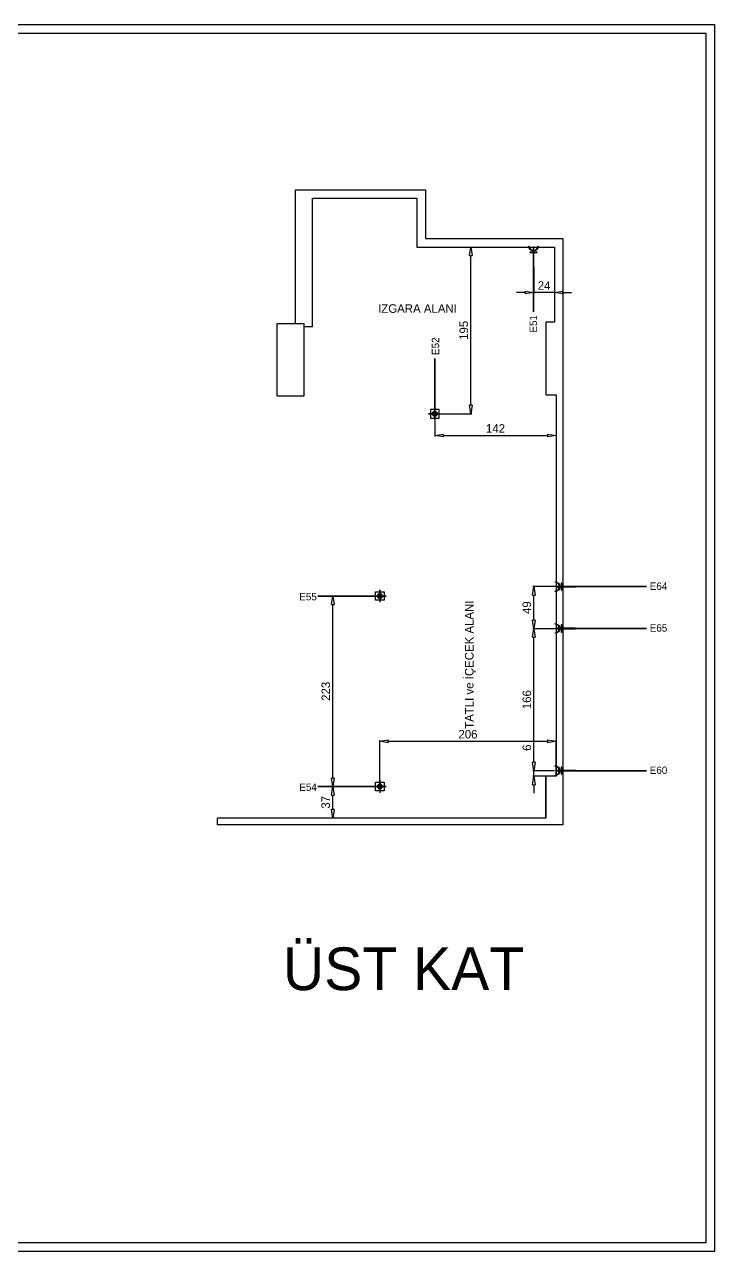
# Model space of a CAD drawing. Header units: millimetres. Extents: x 10921 to 17380, y -4733 to -3298.
# Drawn here: x 14338 to 15146, y -4733 to -3298 of the extents above; entities that cross this region are included whole.
import ezdxf
from ezdxf.enums import TextEntityAlignment as Align

# ---------------------------------------------------------------- set-up
doc = ezdxf.new("R2010")
doc.units = ezdxf.units.MM
for name, color, linetype in [('-DWG_ANA', 7, 'Continuous'), ('ELEKTRİK', 10, 'Continuous'), ('Kıtc-001 Duvar', 6, 'Continuous'), ('Kıtc-002 Çizgi', 7, 'Continuous'), ('Kıtc-025 Antet', 7, 'Continuous')]:
    doc.layers.add(name, color=color, linetype=linetype)
doc.layers.add('ELK', color=1, linetype='Continuous', lineweight=35)
doc.styles.get("Standard").update_dxf_attribs({"font": 'stylu.ttf', "height": 10})
doc.styles.add('TAKSİM', font='GOTHIC.TTF', dxfattribs={"height": 20})
doc.dimstyles.new('ISO-25', dxfattribs={"dimtxt": 2.5, "dimasz": 5, "dimexe": 1.25, "dimexo": 0.625, "dimtad": 1, "dimdec": 0, "dimtxsty": 'Standard', "dimblk": 'ARCHTICK', "dimcen": 2.5, "dimclrd": 256, "dimclre": 256, "dimclrt": 256, "dimadec": 0, "dimazin": 0, "dimtfac": 1, "dimtdec": 0, "dimtmove": 0, "dimatfit": 3, "dimldrblk": 'ARCHTICK', "dimfxl": 1, "dimlwd": -1, "dimlwe": -1, "dimarcsym": 0})

# ---------------------------------------------------------------- blocks, each defined once
blk = doc.blocks.new('A$C611F6802')
at = {"layer": '-DWG_ANA'}
h = blk.add_hatch(dxfattribs=at)
h.set_pattern_fill('ANSI31', color=1, style=0)
h.set_pattern_definition([(45, (-55670.14020227872, -22065.11067284289), (-0.08838834764831843, 0.08838834764831845), [])])
h.paths.add_polyline_path([(4.423971784401617, 7.700424825947266, 1), (10.13888412773802, 7.700424825947266, 1)])
at = {"layer": '-DWG_ANA', "color": 1}
for p, q in [((7.28142795606982, 7.700424825947266), (7.28142795606982, 15.25836134111159)), ((7.28142795606982, 15.25836134111159), (7.28142795606982, 0)), ((7.28142795606982, 7.629180670555797), (0, 7.629180670555797)), ((7.28142795606982, 7.629180670555797), (14.67722620816494, 7.629180670555797)), ((14.67722620816494, 7.629180670555797), (7.28142795606982, 7.629180670555797))]:
    blk.add_line(p, q, dxfattribs=at)
blk.add_lwpolyline([(2.28142795606982, 2.700424825947266), (12.28142795606982, 2.700424825947266), (12.28142795606982, 12.70042482594727), (2.28142795606982, 12.70042482594727)], close=True, dxfattribs=at)
blk.add_circle((7.28142795606982, 7.700424825947266), 2.857456171668203, dxfattribs=at)
blk = doc.blocks.new('A$C50025146')
at = {"layer": 'ELEKTRİK'}
for points in [[(6.940050297998823e-05, 5.345355450490388), (6.940050297998823e-05, 5.908019846885509), (22.50664525620232, 5.908019846885509), (22.50664525620232, 5.345355450490388)], [(16.0258407970905, 9.846670621633166), (16.5885051934838, 9.846670621633166), (16.5885051934838, 1.406704675742731), (16.0258407970905, 1.406704675742731)]]:
    blk.add_hatch(color=256, dxfattribs=at).paths.add_polyline_path(points)
h = blk.add_hatch(color=256, dxfattribs=at)
edge = h.paths.add_edge_path()
edge.add_line((23.70435837441619, 11.25333161261187), (23.70435837441619, 10.69066721622039))
edge.add_ellipse((23.70435837441619, 5.626687648689767), major_axis=(3.580774291992597, -3.580774291992606), ratio=0.9999999999999413, start_angle=134.9999999999983, end_angle=314.9999999999983)
edge.add_line((23.70435837441619, 0.5627080811555061), (23.70435837441619, 4.368476402305532e-05))
edge.add_ellipse((23.70435837441619, 5.626687648689767), major_axis=(3.978638102213783, 3.978638102213774), ratio=0.9999999999999128, start_angle=45.0000000000025, end_angle=225.0000000000025, ccw=False)
for points, elevation in [([(6.940050297998823e-05, 5.908019846885509), (22.50664525620232, 5.908019846885509), (22.50664525620232, 5.345355450490388), (6.940050297998823e-05, 5.345355450490388)], 4.794507297291503e-08), ([(16.0258407970905, 1.406704675742731), (16.0258407970905, 9.846670621633166), (16.5885051934838, 9.846670621633166), (16.5885051934838, 1.406704675742731)], 4.791194770819646e-08)]:
    blk.add_lwpolyline(points, close=True, dxfattribs=dict(at, elevation=elevation))
at = {"layer": 'ELEKTRİK', "elevation": 4.798666618537076e-08}
blk.add_lwpolyline([(23.70435837441437, 4.368476402305532e-05), (23.70435837441619, 0.5627080811555061, -0.9999999999999944), (23.70435837441619, 10.69066721622039), (23.70435837441619, 11.25333161261187, 0.9999999999999944)], format="xyb", close=True, dxfattribs=at)
blk = doc.blocks.new('_ClosedBlank')
at = {"color": 0, "linetype": 'ByBlock', "lineweight": -2}
for p, q in [((-1, 0.1666666666666667), (0, 0)), ((-1, 0.1666666666666667), (-1, -0.1666666666666667)), ((0, 0), (-1, -0.1666666666666667))]:
    blk.add_line(p, q, dxfattribs=at)
blk = doc.blocks.new('*D228')
at = {"layer": 'Defpoints', "color": 0, "transparency": 16777216}
for p in [(14934.38181638962, -4171.101697893104), (14959.21270457836, -4171.101697893104), (14948.41041769657, -4177.520511151844)]:
    blk.add_point(p, dxfattribs=at)
at = {"layer": 'Kıtc-002 Çizgi', "transparency": 16777216}
for p, q in [((14934.38181638962, -4161.101697893104), (14934.38181638962, -4137.210043427511)), ((14958.58770457836, -4171.101697893104), (14933.13181638962, -4171.101697893104)), ((14934.38181638962, -4177.520511151844), (14934.38181638962, -4171.101697893104)), ((14947.78541769657, -4177.520511151844), (14933.13181638962, -4177.520511151844)), ((14934.38181638962, -4187.520511151844), (14934.38181638962, -4197.520511151844))]:
    blk.add_line(p, q, dxfattribs=at)
at = {"layer": 'Kıtc-002 Çizgi', "transparency": 16777216, "xscale": 10, "yscale": 10, "zscale": 10}
for p, rotation in [((14934.38181638962, -4171.101697893104), 270), ((14934.38181638962, -4177.520511151844), 90)]:
    blk.add_blockref('_ClosedBlank', p, dxfattribs=dict(at, rotation=rotation))
at = {"layer": 'Kıtc-002 Çizgi', "transparency": 16777216, "insert": (14926.1951399621, -4144.155870660305), "char_height": 10, "attachment_point": 5, "rotation": 90}
blk.add_mtext('6', dxfattribs=at)
blk = doc.blocks.new('*D229')
at = {"layer": 'Defpoints', "color": 0, "transparency": 16777216}
for p in [(14934.38181638962, -4004.962398350313), (14982.91699355227, -4004.962398350313), (14959.21270457836, -4171.101697893104)]:
    blk.add_point(p, dxfattribs=at)
at = {"layer": 'Kıtc-002 Çizgi', "transparency": 16777216}
for p, q in [((14982.29199355227, -4004.962398350313), (14933.13181638962, -4004.962398350313)), ((14934.38181638962, -4161.101697893104), (14934.38181638962, -4014.962398350313)), ((14958.58770457836, -4171.101697893104), (14933.13181638962, -4171.101697893104))]:
    blk.add_line(p, q, dxfattribs=at)
at = {"layer": 'Kıtc-002 Çizgi', "transparency": 16777216, "xscale": 10, "yscale": 10, "zscale": 10}
for p, rotation in [((14934.38181638962, -4004.962398350313), 90), ((14934.38181638962, -4171.101697893104), 270)]:
    blk.add_blockref('_ClosedBlank', p, dxfattribs=dict(at, rotation=rotation))
at = {"layer": 'Kıtc-002 Çizgi', "transparency": 16777216, "insert": (14926.1951399621, -4088.032048121706), "char_height": 10, "attachment_point": 5, "rotation": 90}
blk.add_mtext('166', dxfattribs=at)
blk = doc.blocks.new('*D230')
at = {"layer": 'Defpoints', "color": 0, "transparency": 16777216}
for p in [(14934.38181638962, -3955.79591041735), (14982.91699355227, -3955.79591041735), (14982.91699355227, -4004.962398350313)]:
    blk.add_point(p, dxfattribs=at)
at = {"layer": 'Kıtc-002 Çizgi', "transparency": 16777216}
for p, q in [((14982.29199355227, -3955.79591041735), (14933.13181638962, -3955.79591041735)), ((14934.38181638962, -3994.962398350313), (14934.38181638962, -3965.79591041735)), ((14982.29199355227, -4004.962398350313), (14933.13181638962, -4004.962398350313))]:
    blk.add_line(p, q, dxfattribs=at)
at = {"layer": 'Kıtc-002 Çizgi', "transparency": 16777216, "xscale": 10, "yscale": 10, "zscale": 10}
for p, rotation in [((14934.38181638962, -3955.79591041735), 90), ((14934.38181638962, -4004.962398350313), 270)]:
    blk.add_blockref('_ClosedBlank', p, dxfattribs=dict(at, rotation=rotation))
at = {"layer": 'Kıtc-002 Çizgi', "transparency": 16777216, "insert": (14926.15853674101, -3980.379154383829), "char_height": 10, "attachment_point": 5, "rotation": 90}
blk.add_mtext('49', dxfattribs=at)
blk = doc.blocks.new('*D231')
at = {"layer": 'Defpoints', "color": 0, "transparency": 16777216}
for p in [(14960.41041769657, -4136.725078860389), (14753.99923863193, -4182.262726285187), (14960.41041769657, -4177.520511151843)]:
    blk.add_point(p, dxfattribs=at)
at = {"layer": 'Kıtc-002 Çizgi', "transparency": 16777216}
for p, q in [((14753.99923863193, -4181.637726285187), (14753.99923863193, -4135.475078860389)), ((14763.99923863193, -4136.725078860389), (14950.41041769657, -4136.725078860389)), ((14960.41041769657, -4176.895511151843), (14960.41041769657, -4135.475078860389))]:
    blk.add_line(p, q, dxfattribs=at)
at = {"layer": 'Kıtc-002 Çizgi', "transparency": 16777216, "xscale": 10, "yscale": 10, "zscale": 10, "rotation": 180}
blk.add_blockref('_ClosedBlank', (14753.99923863193, -4136.725078860389), dxfattribs=at)
at = {"layer": 'Kıtc-002 Çizgi', "transparency": 16777216, "xscale": 10, "yscale": 10, "zscale": 10}
blk.add_blockref('_ClosedBlank', (14960.41041769657, -4136.725078860389), dxfattribs=at)
at = {"layer": 'Kıtc-002 Çizgi', "transparency": 16777216, "insert": (14857.20482816425, -4128.50179921178), "char_height": 10, "attachment_point": 5}
blk.add_mtext('206', dxfattribs=at)
blk = doc.blocks.new('*D232')
at = {"layer": 'Defpoints', "color": 0, "transparency": 16777216}
for p in [(14699.08307748347, -4189.658524537283), (14715.41041769657, -4189.658524537283), (14715.41041769657, -4226.520511151843)]:
    blk.add_point(p, dxfattribs=at)
at = {"layer": 'Kıtc-002 Çizgi', "transparency": 16777216}
for p, q in [((14714.78541769657, -4189.658524537283), (14697.83307748347, -4189.658524537283)), ((14699.08307748347, -4216.520511151843), (14699.08307748347, -4199.658524537283)), ((14714.78541769657, -4226.520511151843), (14697.83307748347, -4226.520511151843))]:
    blk.add_line(p, q, dxfattribs=at)
at = {"layer": 'Kıtc-002 Çizgi', "transparency": 16777216, "xscale": 10, "yscale": 10, "zscale": 10}
for p, rotation in [((14699.08307748347, -4189.658524537283), 90), ((14699.08307748347, -4226.520511151843), 270)]:
    blk.add_blockref('_ClosedBlank', p, dxfattribs=dict(at, rotation=rotation))
at = {"layer": 'Kıtc-002 Çizgi', "transparency": 16777216, "insert": (14690.72436591685, -4208.08951784456), "char_height": 10, "attachment_point": 5, "rotation": 90}
blk.add_mtext('37', dxfattribs=at)
blk = doc.blocks.new('*D233')
at = {"layer": 'Defpoints', "color": 0, "transparency": 16777216}
for p in [(14699.08307748347, -3966.79112967626), (14721.41041769657, -3966.79112967626), (14715.41041769657, -4189.658524537283)]:
    blk.add_point(p, dxfattribs=at)
at = {"layer": 'Kıtc-002 Çizgi', "transparency": 16777216}
for p, q in [((14720.78541769657, -3966.79112967626), (14697.83307748347, -3966.79112967626)), ((14699.08307748347, -4179.658524537283), (14699.08307748347, -3976.79112967626)), ((14714.78541769657, -4189.658524537283), (14697.83307748347, -4189.658524537283))]:
    blk.add_line(p, q, dxfattribs=at)
at = {"layer": 'Kıtc-002 Çizgi', "transparency": 16777216, "xscale": 10, "yscale": 10, "zscale": 10}
for p, rotation in [((14699.08307748347, -3966.79112967626), 90), ((14699.08307748347, -4189.658524537283), 270)]:
    blk.add_blockref('_ClosedBlank', p, dxfattribs=dict(at, rotation=rotation))
at = {"layer": 'Kıtc-002 Çizgi', "transparency": 16777216, "insert": (14690.90372170016, -4078.224827106768), "char_height": 10, "attachment_point": 5, "rotation": 90}
blk.add_mtext('223', dxfattribs=at)
blk = doc.blocks.new('*D234')
at = {"layer": 'Defpoints', "color": 0, "transparency": 16777216}
for p in [(14958.41041769657, -3558.520511151843), (14934.21875222511, -3581.027087007543), (14934.21875222511, -3611.784039434511)]:
    blk.add_point(p, dxfattribs=at)
at = {"layer": 'Kıtc-002 Çizgi', "transparency": 16777216}
for p, q in [((14958.41041769657, -3559.145511151843), (14958.41041769657, -3613.034039434511)), ((14934.21875222511, -3581.652087007543), (14934.21875222511, -3613.034039434511)), ((14924.21875222511, -3611.784039434511), (14914.21875222511, -3611.784039434511)), ((14958.41041769657, -3611.784039434511), (14934.21875222511, -3611.784039434511)), ((14968.41041769657, -3611.784039434511), (14978.41041769657, -3611.784039434511))]:
    blk.add_line(p, q, dxfattribs=at)
at = {"layer": 'Kıtc-002 Çizgi', "transparency": 16777216, "xscale": 10, "yscale": 10, "zscale": 10}
blk.add_blockref('_ClosedBlank', (14934.21875222511, -3611.784039434511), dxfattribs=at)
at = {"layer": 'Kıtc-002 Çizgi', "transparency": 16777216, "xscale": 10, "yscale": 10, "zscale": 10, "rotation": 180}
blk.add_blockref('_ClosedBlank', (14958.41041769657, -3611.784039434511), dxfattribs=at)
at = {"layer": 'Kıtc-002 Çizgi', "transparency": 16777216, "insert": (14946.31458496084, -3603.560759785902), "char_height": 10, "attachment_point": 5}
blk.add_mtext('24', dxfattribs=at)
blk = doc.blocks.new('*D235')
at = {"layer": 'Defpoints', "color": 0, "transparency": 16777216}
for p in [(14811.07799549497, -3558.520511151843), (14860.57577388977, -3558.520511151843), (14811.07799549497, -3753.522276078629)]:
    blk.add_point(p, dxfattribs=at)
at = {"layer": 'Kıtc-002 Çizgi', "transparency": 16777216}
for p, q in [((14811.70299549497, -3558.520511151843), (14861.82577388977, -3558.520511151843)), ((14860.57577388977, -3743.522276078629), (14860.57577388977, -3568.520511151843)), ((14811.70299549497, -3753.522276078629), (14861.82577388977, -3753.522276078629))]:
    blk.add_line(p, q, dxfattribs=at)
at = {"layer": 'Kıtc-002 Çizgi', "transparency": 16777216, "xscale": 10, "yscale": 10, "zscale": 10}
for p, rotation in [((14860.57577388977, -3558.520511151843), 90), ((14860.57577388977, -3753.522276078629), 270)]:
    blk.add_blockref('_ClosedBlank', p, dxfattribs=dict(at, rotation=rotation))
at = {"layer": 'Kıtc-002 Çizgi', "transparency": 16777216, "insert": (14852.35981488537, -3656.021393615234), "char_height": 10, "attachment_point": 5, "rotation": 90}
blk.add_mtext('195', dxfattribs=at)
blk = doc.blocks.new('*D236')
at = {"layer": 'Defpoints', "color": 0, "transparency": 16777216}
for p in [(14818.47379374707, -3761.151456749185), (14960.41041769657, -3761.151456749185), (14960.41041769657, -3778.943973949776)]:
    blk.add_point(p, dxfattribs=at)
at = {"layer": 'Kıtc-002 Çizgi', "transparency": 16777216}
for p, q in [((14818.47379374707, -3761.776456749185), (14818.47379374707, -3780.193973949776)), ((14960.41041769657, -3761.776456749185), (14960.41041769657, -3780.193973949776)), ((14828.47379374707, -3778.943973949776), (14950.41041769657, -3778.943973949776))]:
    blk.add_line(p, q, dxfattribs=at)
at = {"layer": 'Kıtc-002 Çizgi', "transparency": 16777216, "xscale": 10, "yscale": 10, "zscale": 10, "rotation": 180}
blk.add_blockref('_ClosedBlank', (14818.47379374707, -3778.943973949776), dxfattribs=at)
at = {"layer": 'Kıtc-002 Çizgi', "transparency": 16777216, "xscale": 10, "yscale": 10, "zscale": 10}
blk.add_blockref('_ClosedBlank', (14960.41041769657, -3778.943973949776), dxfattribs=at)
at = {"layer": 'Kıtc-002 Çizgi', "transparency": 16777216, "insert": (14889.44210572182, -3770.720694301167), "char_height": 10, "attachment_point": 5}
blk.add_mtext('142', dxfattribs=at)

msp = doc.modelspace()

# ---------------------------------------------------------------- linework, layer by layer
at = {"layer": 'ELK', "color": 1}
for p, q in [((14933.93742002694, -3634.4766353782), (14933.93742002691, -3581.027087007543)), ((14818.47379374707, -3688.746410303935), (14818.47379374707, -3753.593520234021)), ((15066.16963993447, -3955.795910417321), (14982.91699355227, -3955.79591041735)), ((14681.56774049404, -3966.79112967626), (14754.07048278732, -3966.79112967626)), ((15066.16963993447, -4004.681066152087), (14982.91699355227, -4004.681066152116)), ((15066.16963993447, -4171.101697893075), (14982.91699355227, -4171.101697893104)), ((14681.56774049404, -4189.658524537283), (14754.07048278732, -4189.658524537283))]:
    msp.add_line(p, q, dxfattribs=at)
at = {"layer": 'Kıtc-001 Duvar'}
for p, q in [((14655.41041769657, -3491.520511151843), (14807.41041769657, -3491.520511151843)), ((14655.41041769657, -3648.520511151843), (14655.41041769657, -3491.520511151843)), ((14675.41041769657, -3501.520511151843), (14797.41041769657, -3501.520511151843)), ((14675.41041769657, -3651.520511151843), (14675.41041769657, -3501.520511151843)), ((14797.41041769657, -3501.520511151843), (14797.41041769657, -3558.520511151843)), ((14807.41041769657, -3491.520511151843), (14807.41041769657, -3548.520511151843)), ((14797.41041769657, -3558.520511151843), (14958.41041769657, -3558.520511151843)), ((14807.41041769657, -3548.520511151843), (14968.41041769657, -3548.520511151843)), ((14958.41041769657, -3558.520511151843), (14958.41041769657, -3637.520511151843)), ((14968.41041769657, -3548.520511151843), (14968.41041769657, -4234.520511151843)), ((14958.41041769657, -3637.520511151843), (14958.41041769657, -3646.520511151843)), ((14665.41041769657, -3651.520511151843), (14675.41041769657, -3651.520511151843)), ((14958.41041769657, -3646.520511151843), (14948.41041769657, -3646.520511151843)), ((14948.41041769657, -3646.520511151843), (14948.41041769657, -3731.520511151843)), ((14948.41041769657, -3731.520511151843), (14960.41041769657, -3731.520511151843)), ((14960.41041769657, -3731.520511151843), (14960.41041769657, -4177.520511151843)), ((14960.41041769657, -4177.520511151843), (14948.41041769657, -4177.520511151843)), ((14564.2236982115, -4234.520511151843), (14564.2236982115, -4226.520511151843)), ((14948.41041769657, -4226.520511151843), (14564.2236982115, -4226.520511151843)), ((14968.41041769657, -4234.520511151843), (14564.2236982115, -4234.520511151843))]:
    msp.add_line(p, q, dxfattribs=at)
for points in [[(14633.41041769657, -3648.520511151843), (14633.41041769657, -3732.520511151843), (14665.41041769657, -3732.520511151843), (14665.41041769657, -3648.520511151843)], [(14948.41041769657, -4177.520511151844), (14948.41041769657, -4177.520511151844), (14948.41041769657, -4226.520511151843), (14948.41041769657, -4226.520511151843)]]:
    msp.add_lwpolyline(points, close=True, dxfattribs=at)
at = {"layer": 'Kıtc-025 Antet'}
for points in [[(15145.72010130187, -3298.244113139183), (15145.72010130187, -4733.49648430066), (13155.24967331909, -4733.49648430066), (13155.24967331909, -3298.244113139183)], [(15135.72010130187, -3308.244113139183), (15135.72010130187, -4723.49648430066), (13165.24967331909, -4723.49648430066), (13165.24967331909, -3308.244113139183)]]:
    msp.add_lwpolyline(points, close=True, dxfattribs=at)

# ---------------------------------------------------------------- block references
at = {"layer": '-DWG_ANA', "color": 0, "rotation": 180}
msp.add_blockref('A$C611F6802', (14825.75522170314, -3745.893095408073), dxfattribs=at)
at = {"layer": '-DWG_ANA', "color": 0, "xscale": -1, "rotation": 270}
for p in [(14746.37005796137, -3974.072557632329), (14746.37005796137, -4196.939952493352)]:
    msp.add_blockref('A$C611F6802', p, dxfattribs=at)
at = {"layer": 'ELEKTRİK', "xscale": -1, "rotation": 270}
msp.add_blockref('A$C50025146', (14928.31073237823, -3581.027156408046, -4.794507297291503e-08), dxfattribs=at)
at = {"layer": 'ELEKTRİK', "xscale": -1}
for p in [(14982.91706295277, -3961.422598066038, -4.794507297291503e-08), (14982.91706295277, -4010.307753800804, -4.794507297291503e-08), (14982.91706295277, -4176.728385541792, -4.794507297291503e-08)]:
    msp.add_blockref('A$C50025146', p, dxfattribs=at)

# ---------------------------------------------------------------- texts
at = {"layer": 'ELK', "color": 1, "style": 'TAKSİM'}
msp.add_text('E51', height=8.64, rotation=90, dxfattribs=at).set_placement((14938.03085376141, -3648.347780020293), align=Align.CENTER)
msp.add_text('E52', height=8.64, rotation=90, dxfattribs=at).set_placement((14823.55758298932, -3684.815460866379))
for s, p in [('E64', (15080.22428341473, -3959.568428494011)), ('E65', (15080.22428341473, -4008.453584228777)), ('E60', (15080.22428341473, -4174.874215969765))]:
    msp.add_text(s, height=8.64, dxfattribs=at).set_placement(p, align=Align.CENTER)
for s, p in [('E55', (14659.79051621005, -3971.874918918516)), ('E54', (14659.79051621005, -4194.742313779539))]:
    msp.add_text(s, height=8.64, dxfattribs=at).set_placement(p)
at = {"layer": 'Kıtc-002 Çizgi', "color": 1}
msp.add_text('TATLI ve İÇECEK ALANI', height=10, rotation=90, dxfattribs=at).set_placement((14863.72004029693, -4122.144805988541))
at = {"layer": 'Kıtc-002 Çizgi', "attachment_point": 1}
for s, width, heights, insert, char_height in [('{\\C1;IZGARA ALANI}', 142.9851807160376, [0], (14752.11268430082, -3625.449490077252), 10), ('ÜST KAT ', 374.6880379130226, [10.47584187408492], (14640.71978165692, -4377.824417737973), 50)]:
    msp.add_mtext_dynamic_manual_height_columns(s, width=width, gutter_width=50, heights=heights, dxfattribs=dict(at, insert=insert, char_height=char_height))

# ---------------------------------------------------------------- dimensions: what is measured, and where the dimension line sits
at = {"layer": 'Kıtc-002 Çizgi'}
for base, p1, p2, override, picture, middle in [((14860.57577388977, -3558.520511151843), (14811.07799549497, -3753.522276078629), (14811.07799549497, -3558.520511151843), {"dimtxt": 10, "dimasz": 10, "dimgap": 3, "dimblk": 'ClosedBlank', "dimcen": 5, "dimldrblk": 'ClosedBlank', "dimfxl": 0, "dimtfillclr": 256}, '*D235', (14852.35981488537, -3656.021393615234)), ((14934.38181638962, -3955.79591041735), (14982.91699355227, -4004.962398350313), (14982.91699355227, -3955.79591041735), {"dimtxt": 10, "dimasz": 10, "dimgap": 3, "dimblk": 'ClosedBlank', "dimcen": 5, "dimtmove": 1, "dimldrblk": 'ClosedBlank', "dimfxl": 0, "dimtfillclr": 256}, '*D230', (14926.15853674101, -3980.379154383829)), ((14699.08307748347, -3966.79112967626), (14715.41041769657, -4189.658524537283), (14721.41041769657, -3966.79112967626), {"dimtxt": 10, "dimasz": 10, "dimgap": 3, "dimblk": 'ClosedBlank', "dimcen": 5, "dimtmove": 1, "dimldrblk": 'ClosedBlank', "dimfxl": 0, "dimtfillclr": 256}, '*D233', (14690.90372170016, -4078.224827106768)), ((14934.38181638962, -4004.962398350313), (14959.21270457836, -4171.101697893104), (14982.91699355227, -4004.962398350313), {"dimtxt": 10, "dimasz": 10, "dimgap": 3, "dimblk": 'ClosedBlank', "dimcen": 5, "dimtmove": 1, "dimldrblk": 'ClosedBlank', "dimfxl": 0, "dimtfillclr": 256}, '*D229', (14926.1951399621, -4088.032048121706)), ((14934.38181638962, -4171.101697893104), (14948.41041769657, -4177.520511151844), (14959.21270457836, -4171.101697893104), {"dimtxt": 10, "dimasz": 10, "dimgap": 3, "dimblk": 'ClosedBlank', "dimcen": 5, "dimldrblk": 'ClosedBlank', "dimfxl": 0, "dimtfillclr": 256}, '*D228', (14926.1951399621, -4144.155870660305)), ((14699.08307748347, -4189.658524537283), (14715.41041769657, -4226.520511151843), (14715.41041769657, -4189.658524537283), {"dimtxt": 10, "dimasz": 10, "dimgap": 3, "dimblk": 'ClosedBlank', "dimcen": 5, "dimldrblk": 'ClosedBlank', "dimfxl": 0, "dimtfillclr": 256}, '*D232', (14690.72436591685, -4208.08951784456))]:
    dim = msp.add_linear_dim(base=base, p1=p1, p2=p2, angle=90, dimstyle='ISO-25', override=override, dxfattribs=at)
    dim.commit()
    dim.dimension.update_dxf_attribs({"geometry": picture, "text_midpoint": middle})
for base, p1, p2, picture, middle in [((14934.21875222511, -3611.784039434511), (14958.41041769657, -3558.520511151843), (14934.21875222511, -3581.027087007543), '*D234', (14946.31458496084, -3603.560759785902)), ((14960.41041769657, -3778.943973949776), (14818.47379374707, -3761.151456749185), (14960.41041769657, -3761.151456749185), '*D236', (14889.44210572182, -3770.720694301167)), ((14960.41041769657, -4136.725078860389), (14753.99923863193, -4182.262726285187), (14960.41041769657, -4177.520511151843), '*D231', (14857.20482816425, -4128.50179921178))]:
    dim = msp.add_linear_dim(base=base, p1=p1, p2=p2, dimstyle='ISO-25', override={"dimtxt": 10, "dimasz": 10, "dimgap": 3, "dimblk": 'ClosedBlank', "dimcen": 5, "dimldrblk": 'ClosedBlank', "dimfxl": 0, "dimtfillclr": 256}, dxfattribs=at)
    dim.commit()
    dim.dimension.update_dxf_attribs({"geometry": picture, "text_midpoint": middle})

doc.saveas('drawing.dxf')
